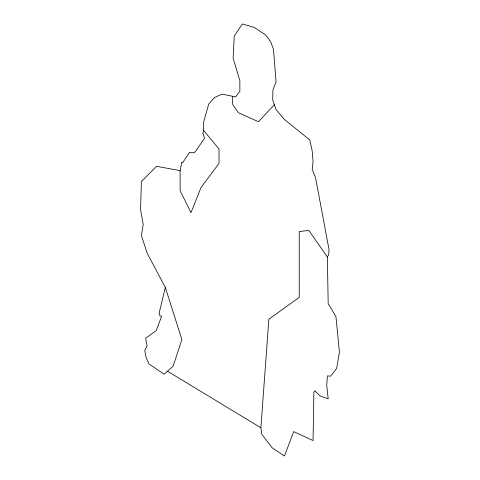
<?xml version="1.0" encoding="UTF-8"?>
<svg xmlns="http://www.w3.org/2000/svg" width="480" height="480" viewBox="0 0 480 480"><rect width="100%" height="100%" fill="white"/><g stroke="black" fill="none" stroke-linecap="round" stroke-linejoin="round"><path stroke-width="0.72" d="M260.886 427.758L268.872 319.212L299.232 297.366L299.232 231.57L308.802 230.412L327.354 257.016L328.194 304.308L329.04 304.884L335.988 316.848L339.432 352.254L336.612 368.436L330.72 376.104L327.354 375.942L326.748 385.734L328.194 398.808L320.244 396.012L314.736 390.714L313.89 392.262L313.05 440.532L293.7 431.616L284.442 456L271.986 447.63L261.726 434.172L260.886 427.758L167.49 371.226M203.67 130.392L219.024 149.076L219.024 163.38L201.012 187.524L191.004 212.64L180.114 190.662L180.114 170.64L181.794 162.228L182.634 162.798L189.366 152.514L194.418 152.766L204.51 138.396L202.86 133.17L203.67 130.392L203.67 121.896L208.722 104.094L214.578 97.452L222.18 94.146L235.644 96.93L239.85 91.302L239.85 80.682L233.118 58.05L234.282 35.922L242.376 24L254.136 27.342L265.584 34.956L270.582 41.478L273.504 49.428L276.03 81.936L272.928 89.976L272.664 99.822L276.03 109.548L284.442 119.52L309.684 139.878L312.054 150.018L313.05 161.28L312.21 169.2L315.576 177.864L329.04 249.666L328.674 254.712L327.354 257.016M165.324 287.412L159.078 313.476L159.966 315.816L161.604 316.254L156.234 330.576L145.614 338.292L147.06 345.96L144.774 350.46L146.028 357.222L148.98 363.942L164.124 374.244L173.154 366.144L181.902 339.588L165.324 287.412L147.3 253.428L141.408 235.62L143.214 224.43L140.568 209.562L141.408 181.47L156.552 166.29L180.114 170.64M274.35 104.682L258.444 121.716L238.38 112.71L232.59 104.262L232.59 96.3"/></g></svg>
